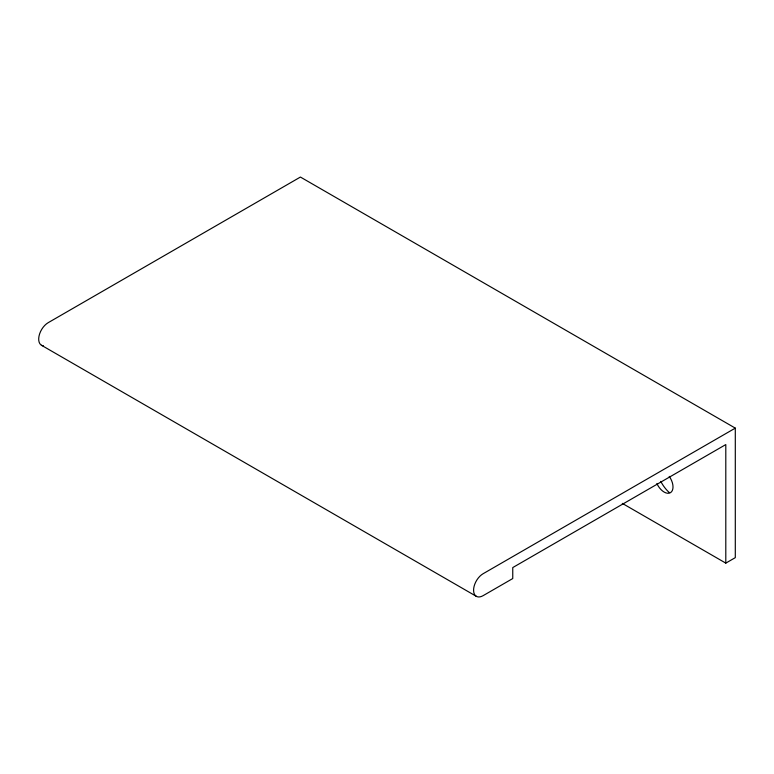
<?xml version="1.0" encoding="UTF-8"?>
<svg xmlns="http://www.w3.org/2000/svg" width="774" height="774" viewBox="0 0 774 774"><rect width="100%" height="100%" fill="white"/><g stroke="black" fill="none" stroke-linecap="round" stroke-linejoin="round"><path stroke-width="1.16" d="M735.3 428.128L483.073 573.747A13.429 7.75 -60 0 0 473.582 590.194A13.429 7.75 -60 0 0 483.073 595.68L512.756 578.546L512.756 567.574L725.799 444.576L725.799 563.124L735.3 557.648L735.3 428.128L300.418 177.053L48.201 322.671A13.429 7.75 -60 0 0 39.019 336.09A13.429 7.75 -60 0 0 43.45 345.872M622.306 503.381L725.799 563.124M41.477 345.262L476.358 596.338M669.229 476.387A12.539 7.237 60 0 1 670.419 492.699A12.539 7.237 60 0 1 656.884 483.518M669.307 492.564A23.723 13.7 60 0 1 660.793 481.399"/></g></svg>
